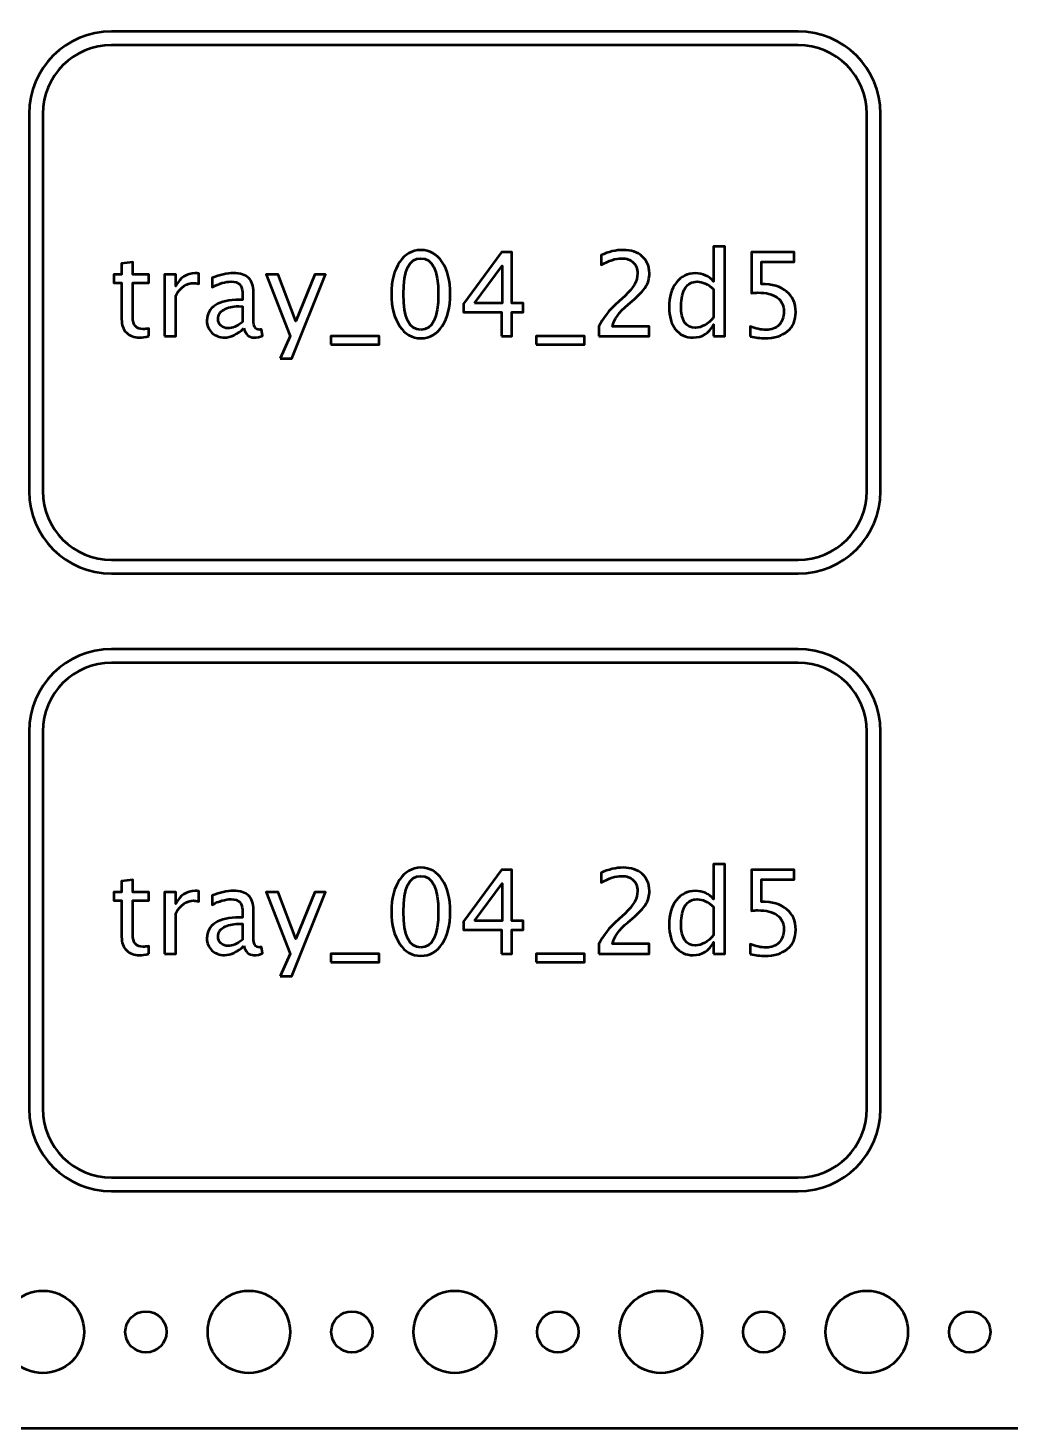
# Model space of a CAD drawing. Header units: centimetres. Extents: x -10.4 to 10.4, y -14.9 to 14.9.
# Drawn here: x -6.86 to 0.3, y -14.95 to -4.75 of the extents above; entities that cross this region are included whole.
import ezdxf

# ---------------------------------------------------------------- set-up
doc = ezdxf.new("R2010")
doc.units = ezdxf.units.CM
doc.header["$MEASUREMENT"] = 0
doc.layers.add('Layer 1', color=7, linetype='Continuous')

msp = doc.modelspace()

# ---------------------------------------------------------------- linework, layer by layer
at = {"layer": 'Layer 1', "lineweight": 53}
for centre, major_axis in [((-6.75, -14.25), (0, 0.3)), ((-5.25, -14.25), (0, 0.3)), ((-3.75, -14.25), (0, 0.3)), ((-2.25, -14.25), (0, 0.3)), ((-0.75, -14.25), (0, 0.3)), ((-6, -14.25), (0, 0.15)), ((-4.5, -14.25), (0, 0.15)), ((-3, -14.25), (0, 0.15)), ((-1.5, -14.25), (0, 0.15)), ((0, -14.25), (0, 0.15))]:
    msp.add_ellipse(centre, major_axis=major_axis, ratio=1, dxfattribs=at)
for points in [[(-10.45, -14.45), (-10.45, -14.45), (-10.45, 14.45), (-10.45, 14.45), (-10.45, 14.45), (-10.45, 14.72614), (-10.22614, 14.95), (-9.95, 14.95), (-9.95, 14.95), (-9.95, 14.95), (9.95, 14.95), (9.95, 14.95), (9.95, 14.95), (10.22614, 14.95), (10.45, 14.72614), (10.45, 14.45), (10.45, 14.45), (10.45, 14.45), (10.45, -14.45), (10.45, -14.45), (10.45, -14.45), (10.45, -14.72614), (10.22614, -14.95), (9.95, -14.95), (9.95, -14.95), (9.95, -14.95), (-9.95, -14.95), (-9.95, -14.95), (-9.95, -14.95), (-10.22614, -14.95), (-10.45, -14.72614), (-10.45, -14.45)], [(-6.85, -8.125), (-6.85, -8.125), (-6.85, -5.375), (-6.85, -5.375), (-6.85, -5.375), (-6.85, -5.04363), (-6.58137, -4.775), (-6.25, -4.775), (-6.25, -4.775), (-6.25, -4.775), (-1.25, -4.775), (-1.25, -4.775), (-1.25, -4.775), (-0.91863, -4.775), (-0.65, -5.04363), (-0.65, -5.375), (-0.65, -5.375), (-0.65, -5.375), (-0.65, -8.125), (-0.65, -8.125), (-0.65, -8.125), (-0.65, -8.45637), (-0.91863, -8.725), (-1.25, -8.725), (-1.25, -8.725), (-1.25, -8.725), (-6.25, -8.725), (-6.25, -8.725), (-6.25, -8.725), (-6.58137, -8.725), (-6.85, -8.45637), (-6.85, -8.125)], [(-6.85, -12.625), (-6.85, -12.625), (-6.85, -9.875), (-6.85, -9.875), (-6.85, -9.875), (-6.85, -9.54363), (-6.58137, -9.275), (-6.25, -9.275), (-6.25, -9.275), (-6.25, -9.275), (-1.25, -9.275), (-1.25, -9.275), (-1.25, -9.275), (-0.91863, -9.275), (-0.65, -9.54363), (-0.65, -9.875), (-0.65, -9.875), (-0.65, -9.875), (-0.65, -12.625), (-0.65, -12.625), (-0.65, -12.625), (-0.65, -12.95637), (-0.91863, -13.225), (-1.25, -13.225), (-1.25, -13.225), (-1.25, -13.225), (-6.25, -13.225), (-6.25, -13.225), (-6.25, -13.225), (-6.58137, -13.225), (-6.85, -12.95637), (-6.85, -12.625)]]:
    msp.add_open_spline(points, degree=3, knots=[0, 0, 0, 0, 0.11111111, 0.11111111, 0.11111111, 0.11111111, 0.22222222, 0.22222222, 0.22222222, 0.22222222, 0.33333333, 0.33333333, 0.33333333, 0.33333333, 0.44444444, 0.44444444, 0.44444444, 0.44444444, 0.55555556, 0.55555556, 0.55555556, 0.55555556, 0.66666667, 0.66666667, 0.66666667, 0.66666667, 0.77777778, 0.77777778, 0.77777778, 0.77777778, 1, 1, 1, 1], dxfattribs=at)
at = {"layer": 'Layer 1', "color": 4, "lineweight": 53}
for points, knots in [([(-6.75, -8.125), (-6.75, -8.125), (-6.75, -5.375), (-6.75, -5.375), (-6.75, -5.375), (-6.75, -5.09886), (-6.52614, -4.875), (-6.25, -4.875), (-6.25, -4.875), (-6.25, -4.875), (-1.25, -4.875), (-1.25, -4.875), (-1.25, -4.875), (-0.97386, -4.875), (-0.75, -5.09886), (-0.75, -5.375), (-0.75, -5.375), (-0.75, -5.375), (-0.75, -8.125), (-0.75, -8.125), (-0.75, -8.125), (-0.75, -8.40114), (-0.97386, -8.625), (-1.25, -8.625), (-1.25, -8.625), (-1.25, -8.625), (-6.25, -8.625), (-6.25, -8.625), (-6.25, -8.625), (-6.52614, -8.625), (-6.75, -8.40114), (-6.75, -8.125)], [0, 0, 0, 0, 0.11111111, 0.11111111, 0.11111111, 0.11111111, 0.22222222, 0.22222222, 0.22222222, 0.22222222, 0.33333333, 0.33333333, 0.33333333, 0.33333333, 0.44444444, 0.44444444, 0.44444444, 0.44444444, 0.55555556, 0.55555556, 0.55555556, 0.55555556, 0.66666667, 0.66666667, 0.66666667, 0.66666667, 0.77777778, 0.77777778, 0.77777778, 0.77777778, 1, 1, 1, 1]), ([(-6.75, -8.125), (-6.75, -8.125), (-6.75, -5.375), (-6.75, -5.375), (-6.75, -5.375), (-6.75, -5.09886), (-6.52614, -4.875), (-6.25, -4.875), (-6.25, -4.875), (-6.25, -4.875), (-1.25, -4.875), (-1.25, -4.875), (-1.25, -4.875), (-0.97386, -4.875), (-0.75, -5.09886), (-0.75, -5.375), (-0.75, -5.375), (-0.75, -5.375), (-0.75, -8.125), (-0.75, -8.125), (-0.75, -8.125), (-0.75, -8.40114), (-0.97386, -8.625), (-1.25, -8.625), (-1.25, -8.625), (-1.25, -8.625), (-6.25, -8.625), (-6.25, -8.625), (-6.25, -8.625), (-6.52614, -8.625), (-6.75, -8.40114), (-6.75, -8.125)], [0, 0, 0, 0, 0.11111111, 0.11111111, 0.11111111, 0.11111111, 0.22222222, 0.22222222, 0.22222222, 0.22222222, 0.33333333, 0.33333333, 0.33333333, 0.33333333, 0.44444444, 0.44444444, 0.44444444, 0.44444444, 0.55555556, 0.55555556, 0.55555556, 0.55555556, 0.66666667, 0.66666667, 0.66666667, 0.66666667, 0.77777778, 0.77777778, 0.77777778, 0.77777778, 1, 1, 1, 1]), ([(-3.9973, -7.00993), (-4.06151, -7.00993), (-4.1133, -6.98044), (-4.15253, -6.92159), (-4.15253, -6.92159), (-4.1919, -6.86275), (-4.21151, -6.78514), (-4.21151, -6.68862), (-4.21151, -6.68862), (-4.21151, -6.5921), (-4.1919, -6.51449), (-4.15253, -6.45564), (-4.15253, -6.45564), (-4.1133, -6.3968), (-4.06151, -6.36731), (-3.9973, -6.36731), (-3.9973, -6.36731), (-3.93281, -6.36731), (-3.88103, -6.39666), (-3.8418, -6.45536), (-3.8418, -6.45536), (-3.80271, -6.51406), (-3.78309, -6.59182), (-3.78309, -6.68862), (-3.78309, -6.68862), (-3.78309, -6.78514), (-3.80271, -6.86275), (-3.8418, -6.92159), (-3.8418, -6.92159), (-3.88103, -6.98044), (-3.93281, -7.00993), (-3.9973, -7.00993)], [0, 0, 0, 0, 0.11111111, 0.11111111, 0.11111111, 0.11111111, 0.22222222, 0.22222222, 0.22222222, 0.22222222, 0.33333333, 0.33333333, 0.33333333, 0.33333333, 0.44444444, 0.44444444, 0.44444444, 0.44444444, 0.55555556, 0.55555556, 0.55555556, 0.55555556, 0.66666667, 0.66666667, 0.66666667, 0.66666667, 0.77777778, 0.77777778, 0.77777778, 0.77777778, 1, 1, 1, 1]), ([(-3.41028, -6.99469), (-3.41028, -6.99469), (-3.41028, -6.82112), (-3.41028, -6.82112), (-3.41028, -6.82112), (-3.41028, -6.82112), (-3.68629, -6.82112), (-3.68629, -6.82112), (-3.68629, -6.82112), (-3.68629, -6.82112), (-3.68629, -6.75932), (-3.68629, -6.75932), (-3.68629, -6.75932), (-3.68629, -6.75932), (-3.41028, -6.38255), (-3.41028, -6.38255), (-3.41028, -6.38255), (-3.41028, -6.38255), (-3.33408, -6.38255), (-3.33408, -6.38255), (-3.33408, -6.38255), (-3.33408, -6.38255), (-3.33408, -6.75424), (-3.33408, -6.75424), (-3.33408, -6.75424), (-3.33408, -6.75424), (-3.25195, -6.75424), (-3.25195, -6.75424), (-3.25195, -6.75424), (-3.25195, -6.75424), (-3.25195, -6.82112), (-3.25195, -6.82112), (-3.25195, -6.82112), (-3.25195, -6.82112), (-3.33408, -6.82112), (-3.33408, -6.82112), (-3.33408, -6.82112), (-3.33408, -6.82112), (-3.33408, -6.99469), (-3.33408, -6.99469), (-3.33408, -6.99469), (-3.33408, -6.99469), (-3.41028, -6.99469), (-3.41028, -6.99469)], [0, 0, 0, 0, 0.08333333, 0.08333333, 0.08333333, 0.08333333, 0.16666667, 0.16666667, 0.16666667, 0.16666667, 0.25, 0.25, 0.25, 0.25, 0.33333333, 0.33333333, 0.33333333, 0.33333333, 0.41666667, 0.41666667, 0.41666667, 0.41666667, 0.5, 0.5, 0.5, 0.5, 0.58333333, 0.58333333, 0.58333333, 0.58333333, 0.66666667, 0.66666667, 0.66666667, 0.66666667, 0.75, 0.75, 0.75, 0.75, 0.83333333, 0.83333333, 0.83333333, 0.83333333, 1, 1, 1, 1]), ([(-2.70048, -6.99469), (-2.70048, -6.99469), (-2.70048, -6.92357), (-2.70048, -6.92357), (-2.70048, -6.92357), (-2.67677, -6.86811), (-2.62893, -6.80758), (-2.55682, -6.74224), (-2.55682, -6.74224), (-2.55682, -6.74224), (-2.51026, -6.70047), (-2.51026, -6.70047), (-2.51026, -6.70047), (-2.45029, -6.646), (-2.42023, -6.5921), (-2.42023, -6.53848), (-2.42023, -6.53848), (-2.42023, -6.50419), (-2.43053, -6.47737), (-2.45099, -6.45776), (-2.45099, -6.45776), (-2.47145, -6.43815), (-2.49982, -6.42827), (-2.5358, -6.42827), (-2.5358, -6.42827), (-2.57785, -6.42827), (-2.62766, -6.44435), (-2.68524, -6.47653), (-2.68524, -6.47653), (-2.68524, -6.47653), (-2.68524, -6.40541), (-2.68524, -6.40541), (-2.68524, -6.40541), (-2.63091, -6.38001), (-2.57686, -6.36731), (-2.52296, -6.36731), (-2.52296, -6.36731), (-2.46567, -6.36731), (-2.41966, -6.38269), (-2.38495, -6.41359), (-2.38495, -6.41359), (-2.35038, -6.4445), (-2.33302, -6.48542), (-2.33302, -6.5365), (-2.33302, -6.5365), (-2.33302, -6.57319), (-2.34177, -6.60579), (-2.35927, -6.63415), (-2.35927, -6.63415), (-2.37691, -6.66265), (-2.4095, -6.69709), (-2.45734, -6.73773), (-2.45734, -6.73773), (-2.45734, -6.73773), (-2.48881, -6.76454), (-2.48881, -6.76454), (-2.48881, -6.76454), (-2.55428, -6.81999), (-2.5921, -6.87305), (-2.60226, -6.92357), (-2.60226, -6.92357), (-2.60226, -6.92357), (-2.33556, -6.92357), (-2.33556, -6.92357), (-2.33556, -6.92357), (-2.33556, -6.92357), (-2.33556, -6.99469), (-2.33556, -6.99469), (-2.33556, -6.99469), (-2.33556, -6.99469), (-2.70048, -6.99469), (-2.70048, -6.99469)], [0, 0, 0, 0, 0.05263158, 0.05263158, 0.05263158, 0.05263158, 0.10526316, 0.10526316, 0.10526316, 0.10526316, 0.15789474, 0.15789474, 0.15789474, 0.15789474, 0.21052632, 0.21052632, 0.21052632, 0.21052632, 0.26315789, 0.26315789, 0.26315789, 0.26315789, 0.31578947, 0.31578947, 0.31578947, 0.31578947, 0.36842105, 0.36842105, 0.36842105, 0.36842105, 0.42105263, 0.42105263, 0.42105263, 0.42105263, 0.47368421, 0.47368421, 0.47368421, 0.47368421, 0.52631579, 0.52631579, 0.52631579, 0.52631579, 0.57894737, 0.57894737, 0.57894737, 0.57894737, 0.63157895, 0.63157895, 0.63157895, 0.63157895, 0.68421053, 0.68421053, 0.68421053, 0.68421053, 0.73684211, 0.73684211, 0.73684211, 0.73684211, 0.78947368, 0.78947368, 0.78947368, 0.78947368, 0.84210526, 0.84210526, 0.84210526, 0.84210526, 0.89473684, 0.89473684, 0.89473684, 0.89473684, 1, 1, 1, 1]), ([(-1.86538, -6.99469), (-1.86538, -6.99469), (-1.86538, -6.91045), (-1.86538, -6.91045), (-1.86538, -6.91045), (-1.89854, -6.97338), (-1.94849, -7.00485), (-2.01524, -7.00485), (-2.01524, -7.00485), (-2.06942, -7.00485), (-2.11204, -6.98524), (-2.14308, -6.94587), (-2.14308, -6.94587), (-2.17413, -6.9065), (-2.18965, -6.85273), (-2.18965, -6.78457), (-2.18965, -6.78457), (-2.18965, -6.71007), (-2.17201, -6.6501), (-2.13687, -6.60466), (-2.13687, -6.60466), (-2.1016, -6.55936), (-2.05531, -6.53664), (-1.99788, -6.53664), (-1.99788, -6.53664), (-1.94468, -6.53664), (-1.90037, -6.55696), (-1.86538, -6.59774), (-1.86538, -6.59774), (-1.86538, -6.59774), (-1.86538, -6.34191), (-1.86538, -6.34191), (-1.86538, -6.34191), (-1.86538, -6.34191), (-1.78409, -6.34191), (-1.78409, -6.34191), (-1.78409, -6.34191), (-1.78409, -6.34191), (-1.78409, -6.99469), (-1.78409, -6.99469), (-1.78409, -6.99469), (-1.78409, -6.99469), (-1.86538, -6.99469), (-1.86538, -6.99469)], [0, 0, 0, 0, 0.08333333, 0.08333333, 0.08333333, 0.08333333, 0.16666667, 0.16666667, 0.16666667, 0.16666667, 0.25, 0.25, 0.25, 0.25, 0.33333333, 0.33333333, 0.33333333, 0.33333333, 0.41666667, 0.41666667, 0.41666667, 0.41666667, 0.5, 0.5, 0.5, 0.5, 0.58333333, 0.58333333, 0.58333333, 0.58333333, 0.66666667, 0.66666667, 0.66666667, 0.66666667, 0.75, 0.75, 0.75, 0.75, 0.83333333, 0.83333333, 0.83333333, 0.83333333, 1, 1, 1, 1]), ([(-1.59924, -6.99723), (-1.59924, -6.99723), (-1.59924, -6.92442), (-1.59924, -6.92442), (-1.59924, -6.92442), (-1.55874, -6.94079), (-1.52035, -6.94897), (-1.48367, -6.94897), (-1.48367, -6.94897), (-1.44359, -6.94897), (-1.41198, -6.93712), (-1.38898, -6.91341), (-1.38898, -6.91341), (-1.36598, -6.8897), (-1.35455, -6.85711), (-1.35455, -6.81562), (-1.35455, -6.81562), (-1.35455, -6.77103), (-1.37078, -6.73688), (-1.40323, -6.71331), (-1.40323, -6.71331), (-1.43569, -6.68975), (-1.48268, -6.67804), (-1.54406, -6.67804), (-1.54406, -6.67804), (-1.55831, -6.67804), (-1.57341, -6.67902), (-1.58908, -6.681), (-1.58908, -6.681), (-1.58908, -6.681), (-1.58908, -6.38255), (-1.58908, -6.38255), (-1.58908, -6.38255), (-1.58908, -6.38255), (-1.27919, -6.38255), (-1.27919, -6.38255), (-1.27919, -6.38255), (-1.27919, -6.38255), (-1.27919, -6.45367), (-1.27919, -6.45367), (-1.27919, -6.45367), (-1.27919, -6.45367), (-1.51796, -6.45367), (-1.51796, -6.45367), (-1.51796, -6.45367), (-1.51796, -6.45367), (-1.51796, -6.61538), (-1.51796, -6.61538), (-1.51796, -6.61538), (-1.43922, -6.61538), (-1.37783, -6.63344), (-1.33366, -6.66957), (-1.33366, -6.66957), (-1.2895, -6.70555), (-1.26734, -6.75551), (-1.26734, -6.81943), (-1.26734, -6.81943), (-1.26734, -6.87898), (-1.28738, -6.92555), (-1.32746, -6.95927), (-1.32746, -6.95927), (-1.36753, -6.993), (-1.42285, -7.00993), (-1.4934, -7.00993), (-1.4934, -7.00993), (-1.52487, -7.00993), (-1.56015, -7.0057), (-1.59924, -6.99723)], [0, 0, 0, 0, 0.05555556, 0.05555556, 0.05555556, 0.05555556, 0.11111111, 0.11111111, 0.11111111, 0.11111111, 0.16666667, 0.16666667, 0.16666667, 0.16666667, 0.22222222, 0.22222222, 0.22222222, 0.22222222, 0.27777778, 0.27777778, 0.27777778, 0.27777778, 0.33333333, 0.33333333, 0.33333333, 0.33333333, 0.38888889, 0.38888889, 0.38888889, 0.38888889, 0.44444444, 0.44444444, 0.44444444, 0.44444444, 0.5, 0.5, 0.5, 0.5, 0.55555556, 0.55555556, 0.55555556, 0.55555556, 0.61111111, 0.61111111, 0.61111111, 0.61111111, 0.66666667, 0.66666667, 0.66666667, 0.66666667, 0.72222222, 0.72222222, 0.72222222, 0.72222222, 0.77777778, 0.77777778, 0.77777778, 0.77777778, 0.83333333, 0.83333333, 0.83333333, 0.83333333, 0.88888889, 0.88888889, 0.88888889, 0.88888889, 1, 1, 1, 1]), ([(-5.97922, -6.99455), (-6.00434, -7.00146), (-6.02621, -7.00485), (-6.04469, -7.00485), (-6.04469, -7.00485), (-6.08618, -7.00485), (-6.1185, -6.993), (-6.14164, -6.96929), (-6.14164, -6.96929), (-6.16492, -6.94558), (-6.17649, -6.9127), (-6.17649, -6.87051), (-6.17649, -6.87051), (-6.17649, -6.87051), (-6.17649, -6.60692), (-6.17649, -6.60692), (-6.17649, -6.60692), (-6.17649, -6.60692), (-6.23266, -6.60692), (-6.23266, -6.60692), (-6.23266, -6.60692), (-6.23266, -6.60692), (-6.23266, -6.54595), (-6.23266, -6.54595), (-6.23266, -6.54595), (-6.23266, -6.54595), (-6.17649, -6.54595), (-6.17649, -6.54595), (-6.17649, -6.54595), (-6.17649, -6.54595), (-6.17649, -6.46482), (-6.17649, -6.46482), (-6.17649, -6.46482), (-6.17649, -6.46482), (-6.09521, -6.45705), (-6.09521, -6.45705), (-6.09521, -6.45705), (-6.09521, -6.45705), (-6.09521, -6.54595), (-6.09521, -6.54595), (-6.09521, -6.54595), (-6.09521, -6.54595), (-5.97753, -6.54595), (-5.97753, -6.54595), (-5.97753, -6.54595), (-5.97753, -6.54595), (-5.97753, -6.60692), (-5.97753, -6.60692), (-5.97753, -6.60692), (-5.97753, -6.60692), (-6.09521, -6.60692), (-6.09521, -6.60692), (-6.09521, -6.60692), (-6.09521, -6.60692), (-6.09521, -6.85584), (-6.09521, -6.85584), (-6.09521, -6.85584), (-6.09521, -6.91454), (-6.06967, -6.94389), (-6.01873, -6.94389), (-6.01873, -6.94389), (-6.00786, -6.94389), (-5.99474, -6.94206), (-5.97922, -6.93853), (-5.97922, -6.93853), (-5.97922, -6.93853), (-5.97922, -6.99455), (-5.97922, -6.99455)], [0, 0, 0, 0, 0.05555556, 0.05555556, 0.05555556, 0.05555556, 0.11111111, 0.11111111, 0.11111111, 0.11111111, 0.16666667, 0.16666667, 0.16666667, 0.16666667, 0.22222222, 0.22222222, 0.22222222, 0.22222222, 0.27777778, 0.27777778, 0.27777778, 0.27777778, 0.33333333, 0.33333333, 0.33333333, 0.33333333, 0.38888889, 0.38888889, 0.38888889, 0.38888889, 0.44444444, 0.44444444, 0.44444444, 0.44444444, 0.5, 0.5, 0.5, 0.5, 0.55555556, 0.55555556, 0.55555556, 0.55555556, 0.61111111, 0.61111111, 0.61111111, 0.61111111, 0.66666667, 0.66666667, 0.66666667, 0.66666667, 0.72222222, 0.72222222, 0.72222222, 0.72222222, 0.77777778, 0.77777778, 0.77777778, 0.77777778, 0.83333333, 0.83333333, 0.83333333, 0.83333333, 0.88888889, 0.88888889, 0.88888889, 0.88888889, 1, 1, 1, 1]), ([(-3.99744, -6.94897), (-3.91264, -6.94897), (-3.8703, -6.86219), (-3.8703, -6.68862), (-3.8703, -6.68862), (-3.8703, -6.51505), (-3.91264, -6.42827), (-3.99744, -6.42827), (-3.99744, -6.42827), (-4.08197, -6.42827), (-4.1243, -6.51505), (-4.1243, -6.68862), (-4.1243, -6.68862), (-4.1243, -6.86219), (-4.08197, -6.94897), (-3.99744, -6.94897)], [0, 0, 0, 0, 0.2, 0.2, 0.2, 0.2, 0.4, 0.4, 0.4, 0.4, 0.6, 0.6, 0.6, 0.6, 1, 1, 1, 1]), ([(-3.606, -6.75424), (-3.606, -6.75424), (-3.4052, -6.75424), (-3.4052, -6.75424), (-3.4052, -6.75424), (-3.4052, -6.75424), (-3.4052, -6.48302), (-3.4052, -6.48302), (-3.4052, -6.48302), (-3.4052, -6.48302), (-3.606, -6.75424), (-3.606, -6.75424)], [0, 0, 0, 0, 0.25, 0.25, 0.25, 0.25, 0.5, 0.5, 0.5, 0.5, 1, 1, 1, 1]), ([(-5.86323, -6.99469), (-5.86323, -6.99469), (-5.86323, -6.54595), (-5.86323, -6.54595), (-5.86323, -6.54595), (-5.86323, -6.54595), (-5.78195, -6.54595), (-5.78195, -6.54595), (-5.78195, -6.54595), (-5.78195, -6.54595), (-5.78195, -6.63076), (-5.78195, -6.63076), (-5.78195, -6.63076), (-5.74963, -6.56797), (-5.70279, -6.53664), (-5.64126, -6.53664), (-5.64126, -6.53664), (-5.63294, -6.53664), (-5.62419, -6.53735), (-5.61516, -6.53876), (-5.61516, -6.53876), (-5.61516, -6.53876), (-5.61516, -6.61482), (-5.61516, -6.61482), (-5.61516, -6.61482), (-5.62927, -6.61016), (-5.64168, -6.60776), (-5.65241, -6.60776), (-5.65241, -6.60776), (-5.70406, -6.60776), (-5.74724, -6.63824), (-5.78195, -6.69934), (-5.78195, -6.69934), (-5.78195, -6.69934), (-5.78195, -6.99469), (-5.78195, -6.99469), (-5.78195, -6.99469), (-5.78195, -6.99469), (-5.86323, -6.99469), (-5.86323, -6.99469)], [0, 0, 0, 0, 0.09090909, 0.09090909, 0.09090909, 0.09090909, 0.18181818, 0.18181818, 0.18181818, 0.18181818, 0.27272727, 0.27272727, 0.27272727, 0.27272727, 0.36363636, 0.36363636, 0.36363636, 0.36363636, 0.45454545, 0.45454545, 0.45454545, 0.45454545, 0.54545455, 0.54545455, 0.54545455, 0.54545455, 0.63636364, 0.63636364, 0.63636364, 0.63636364, 0.72727273, 0.72727273, 0.72727273, 0.72727273, 0.81818182, 0.81818182, 0.81818182, 0.81818182, 1, 1, 1, 1]), ([(-5.28552, -6.93754), (-5.33434, -6.98241), (-5.38133, -7.00485), (-5.42649, -7.00485), (-5.42649, -7.00485), (-5.4636, -7.00485), (-5.4945, -6.99328), (-5.51892, -6.97), (-5.51892, -6.97), (-5.54347, -6.94671), (-5.55575, -6.91736), (-5.55575, -6.88194), (-5.55575, -6.88194), (-5.55575, -6.83298), (-5.53514, -6.7953), (-5.49394, -6.76905), (-5.49394, -6.76905), (-5.45273, -6.74281), (-5.39361, -6.72968), (-5.31656, -6.72968), (-5.31656, -6.72968), (-5.31656, -6.72968), (-5.29751, -6.72968), (-5.29751, -6.72968), (-5.29751, -6.72968), (-5.29751, -6.72968), (-5.29751, -6.67564), (-5.29751, -6.67564), (-5.29751, -6.67564), (-5.29751, -6.62357), (-5.32461, -6.5976), (-5.37893, -6.5976), (-5.37893, -6.5976), (-5.42098, -6.5976), (-5.46699, -6.61087), (-5.5168, -6.6374), (-5.5168, -6.6374), (-5.5168, -6.6374), (-5.5168, -6.57051), (-5.5168, -6.57051), (-5.5168, -6.57051), (-5.46205, -6.54793), (-5.4104, -6.53664), (-5.362, -6.53664), (-5.362, -6.53664), (-5.31219, -6.53664), (-5.27536, -6.54793), (-5.25179, -6.57065), (-5.25179, -6.57065), (-5.22809, -6.59337), (-5.21623, -6.62836), (-5.21623, -6.67564), (-5.21623, -6.67564), (-5.21623, -6.67564), (-5.21623, -6.87841), (-5.21623, -6.87841), (-5.21623, -6.87841), (-5.21623, -6.92484), (-5.20198, -6.94812), (-5.17333, -6.94812), (-5.17333, -6.94812), (-5.16981, -6.94812), (-5.16458, -6.94756), (-5.15767, -6.94643), (-5.15767, -6.94643), (-5.15767, -6.94643), (-5.15188, -6.99159), (-5.15188, -6.99159), (-5.15188, -6.99159), (-5.17037, -7.00048), (-5.19069, -7.00485), (-5.21299, -7.00485), (-5.21299, -7.00485), (-5.25095, -7.00485), (-5.27508, -6.98241), (-5.28552, -6.93754)], [0, 0, 0, 0, 0.05, 0.05, 0.05, 0.05, 0.1, 0.1, 0.1, 0.1, 0.15, 0.15, 0.15, 0.15, 0.2, 0.2, 0.2, 0.2, 0.25, 0.25, 0.25, 0.25, 0.3, 0.3, 0.3, 0.3, 0.35, 0.35, 0.35, 0.35, 0.4, 0.4, 0.4, 0.4, 0.45, 0.45, 0.45, 0.45, 0.5, 0.5, 0.5, 0.5, 0.55, 0.55, 0.55, 0.55, 0.6, 0.6, 0.6, 0.6, 0.65, 0.65, 0.65, 0.65, 0.7, 0.7, 0.7, 0.7, 0.75, 0.75, 0.75, 0.75, 0.8, 0.8, 0.8, 0.8, 0.85, 0.85, 0.85, 0.85, 0.9, 0.9, 0.9, 0.9, 1, 1, 1, 1]), ([(-5.02277, -7.1581), (-5.02277, -7.1581), (-4.94996, -6.99525), (-4.94996, -6.99525), (-4.94996, -6.99525), (-4.94996, -6.99525), (-5.12381, -6.54595), (-5.12381, -6.54595), (-5.12381, -6.54595), (-5.12381, -6.54595), (-5.0366, -6.54595), (-5.0366, -6.54595), (-5.0366, -6.54595), (-5.0366, -6.54595), (-4.90734, -6.88575), (-4.90734, -6.88575), (-4.90734, -6.88575), (-4.90734, -6.88575), (-4.76948, -6.54595), (-4.76948, -6.54595), (-4.76948, -6.54595), (-4.76948, -6.54595), (-4.69285, -6.54595), (-4.69285, -6.54595), (-4.69285, -6.54595), (-4.69285, -6.54595), (-4.9381, -7.1581), (-4.9381, -7.1581), (-4.9381, -7.1581), (-4.9381, -7.1581), (-5.02277, -7.1581), (-5.02277, -7.1581)], [0, 0, 0, 0, 0.11111111, 0.11111111, 0.11111111, 0.11111111, 0.22222222, 0.22222222, 0.22222222, 0.22222222, 0.33333333, 0.33333333, 0.33333333, 0.33333333, 0.44444444, 0.44444444, 0.44444444, 0.44444444, 0.55555556, 0.55555556, 0.55555556, 0.55555556, 0.66666667, 0.66666667, 0.66666667, 0.66666667, 0.77777778, 0.77777778, 0.77777778, 0.77777778, 1, 1, 1, 1]), ([(-1.86538, -6.65334), (-1.90757, -6.61623), (-1.9475, -6.5976), (-1.98532, -6.5976), (-1.98532, -6.5976), (-2.02257, -6.5976), (-2.05136, -6.61312), (-2.07182, -6.64431), (-2.07182, -6.64431), (-2.09228, -6.67535), (-2.10244, -6.71938), (-2.10244, -6.77639), (-2.10244, -6.77639), (-2.10244, -6.88124), (-2.06773, -6.93373), (-1.99816, -6.93373), (-1.99816, -6.93373), (-1.95301, -6.93373), (-1.9087, -6.90904), (-1.86538, -6.85979), (-1.86538, -6.85979), (-1.86538, -6.85979), (-1.86538, -6.65334), (-1.86538, -6.65334)], [0, 0, 0, 0, 0.14285714, 0.14285714, 0.14285714, 0.14285714, 0.28571429, 0.28571429, 0.28571429, 0.28571429, 0.42857143, 0.42857143, 0.42857143, 0.42857143, 0.57142857, 0.57142857, 0.57142857, 0.57142857, 0.71428571, 0.71428571, 0.71428571, 0.71428571, 1, 1, 1, 1]), ([(-5.29751, -6.89323), (-5.29751, -6.89323), (-5.29751, -6.77794), (-5.29751, -6.77794), (-5.29751, -6.77794), (-5.29751, -6.77794), (-5.32362, -6.7771), (-5.32362, -6.7771), (-5.32362, -6.7771), (-5.36877, -6.7771), (-5.40518, -6.78542), (-5.43298, -6.80207), (-5.43298, -6.80207), (-5.46064, -6.81886), (-5.47447, -6.84102), (-5.47447, -6.86868), (-5.47447, -6.86868), (-5.47447, -6.88801), (-5.46755, -6.90438), (-5.45386, -6.91778), (-5.45386, -6.91778), (-5.44003, -6.93119), (-5.42324, -6.93796), (-5.40335, -6.93796), (-5.40335, -6.93796), (-5.36948, -6.93796), (-5.3342, -6.92301), (-5.29751, -6.89323)], [0, 0, 0, 0, 0.125, 0.125, 0.125, 0.125, 0.25, 0.25, 0.25, 0.25, 0.375, 0.375, 0.375, 0.375, 0.5, 0.5, 0.5, 0.5, 0.625, 0.625, 0.625, 0.625, 0.75, 0.75, 0.75, 0.75, 1, 1, 1, 1]), ([(-4.65263, -7.05565), (-4.65263, -7.05565), (-4.65263, -6.99469), (-4.65263, -6.99469), (-4.65263, -6.99469), (-4.65263, -6.99469), (-4.30042, -6.99469), (-4.30042, -6.99469), (-4.30042, -6.99469), (-4.30042, -6.99469), (-4.30042, -7.05565), (-4.30042, -7.05565), (-4.30042, -7.05565), (-4.30042, -7.05565), (-4.65263, -7.05565), (-4.65263, -7.05565)], [0, 0, 0, 0, 0.2, 0.2, 0.2, 0.2, 0.4, 0.4, 0.4, 0.4, 0.6, 0.6, 0.6, 0.6, 1, 1, 1, 1]), ([(-3.15853, -7.05565), (-3.15853, -7.05565), (-3.15853, -6.99469), (-3.15853, -6.99469), (-3.15853, -6.99469), (-3.15853, -6.99469), (-2.80632, -6.99469), (-2.80632, -6.99469), (-2.80632, -6.99469), (-2.80632, -6.99469), (-2.80632, -7.05565), (-2.80632, -7.05565), (-2.80632, -7.05565), (-2.80632, -7.05565), (-3.15853, -7.05565), (-3.15853, -7.05565)], [0, 0, 0, 0, 0.2, 0.2, 0.2, 0.2, 0.4, 0.4, 0.4, 0.4, 0.6, 0.6, 0.6, 0.6, 1, 1, 1, 1]), ([(-6.75, -12.625), (-6.75, -12.625), (-6.75, -9.875), (-6.75, -9.875), (-6.75, -9.875), (-6.75, -9.59886), (-6.52614, -9.375), (-6.25, -9.375), (-6.25, -9.375), (-6.25, -9.375), (-1.25, -9.375), (-1.25, -9.375), (-1.25, -9.375), (-0.97386, -9.375), (-0.75, -9.59886), (-0.75, -9.875), (-0.75, -9.875), (-0.75, -9.875), (-0.75, -12.625), (-0.75, -12.625), (-0.75, -12.625), (-0.75, -12.90114), (-0.97386, -13.125), (-1.25, -13.125), (-1.25, -13.125), (-1.25, -13.125), (-6.25, -13.125), (-6.25, -13.125), (-6.25, -13.125), (-6.52614, -13.125), (-6.75, -12.90114), (-6.75, -12.625)], [0, 0, 0, 0, 0.11111111, 0.11111111, 0.11111111, 0.11111111, 0.22222222, 0.22222222, 0.22222222, 0.22222222, 0.33333333, 0.33333333, 0.33333333, 0.33333333, 0.44444444, 0.44444444, 0.44444444, 0.44444444, 0.55555556, 0.55555556, 0.55555556, 0.55555556, 0.66666667, 0.66666667, 0.66666667, 0.66666667, 0.77777778, 0.77777778, 0.77777778, 0.77777778, 1, 1, 1, 1]), ([(-6.75, -12.625), (-6.75, -12.625), (-6.75, -9.875), (-6.75, -9.875), (-6.75, -9.875), (-6.75, -9.59886), (-6.52614, -9.375), (-6.25, -9.375), (-6.25, -9.375), (-6.25, -9.375), (-1.25, -9.375), (-1.25, -9.375), (-1.25, -9.375), (-0.97386, -9.375), (-0.75, -9.59886), (-0.75, -9.875), (-0.75, -9.875), (-0.75, -9.875), (-0.75, -12.625), (-0.75, -12.625), (-0.75, -12.625), (-0.75, -12.90114), (-0.97386, -13.125), (-1.25, -13.125), (-1.25, -13.125), (-1.25, -13.125), (-6.25, -13.125), (-6.25, -13.125), (-6.25, -13.125), (-6.52614, -13.125), (-6.75, -12.90114), (-6.75, -12.625)], [0, 0, 0, 0, 0.11111111, 0.11111111, 0.11111111, 0.11111111, 0.22222222, 0.22222222, 0.22222222, 0.22222222, 0.33333333, 0.33333333, 0.33333333, 0.33333333, 0.44444444, 0.44444444, 0.44444444, 0.44444444, 0.55555556, 0.55555556, 0.55555556, 0.55555556, 0.66666667, 0.66666667, 0.66666667, 0.66666667, 0.77777778, 0.77777778, 0.77777778, 0.77777778, 1, 1, 1, 1]), ([(-3.9973, -11.50993), (-4.06151, -11.50993), (-4.1133, -11.48044), (-4.15253, -11.42159), (-4.15253, -11.42159), (-4.1919, -11.36275), (-4.21151, -11.28514), (-4.21151, -11.18862), (-4.21151, -11.18862), (-4.21151, -11.0921), (-4.1919, -11.01449), (-4.15253, -10.95564), (-4.15253, -10.95564), (-4.1133, -10.8968), (-4.06151, -10.86731), (-3.9973, -10.86731), (-3.9973, -10.86731), (-3.93281, -10.86731), (-3.88103, -10.89666), (-3.8418, -10.95536), (-3.8418, -10.95536), (-3.80271, -11.01406), (-3.78309, -11.09182), (-3.78309, -11.18862), (-3.78309, -11.18862), (-3.78309, -11.28514), (-3.80271, -11.36275), (-3.8418, -11.42159), (-3.8418, -11.42159), (-3.88103, -11.48044), (-3.93281, -11.50993), (-3.9973, -11.50993)], [0, 0, 0, 0, 0.11111111, 0.11111111, 0.11111111, 0.11111111, 0.22222222, 0.22222222, 0.22222222, 0.22222222, 0.33333333, 0.33333333, 0.33333333, 0.33333333, 0.44444444, 0.44444444, 0.44444444, 0.44444444, 0.55555556, 0.55555556, 0.55555556, 0.55555556, 0.66666667, 0.66666667, 0.66666667, 0.66666667, 0.77777778, 0.77777778, 0.77777778, 0.77777778, 1, 1, 1, 1]), ([(-3.41028, -11.49469), (-3.41028, -11.49469), (-3.41028, -11.32112), (-3.41028, -11.32112), (-3.41028, -11.32112), (-3.41028, -11.32112), (-3.68629, -11.32112), (-3.68629, -11.32112), (-3.68629, -11.32112), (-3.68629, -11.32112), (-3.68629, -11.25932), (-3.68629, -11.25932), (-3.68629, -11.25932), (-3.68629, -11.25932), (-3.41028, -10.88255), (-3.41028, -10.88255), (-3.41028, -10.88255), (-3.41028, -10.88255), (-3.33408, -10.88255), (-3.33408, -10.88255), (-3.33408, -10.88255), (-3.33408, -10.88255), (-3.33408, -11.25424), (-3.33408, -11.25424), (-3.33408, -11.25424), (-3.33408, -11.25424), (-3.25195, -11.25424), (-3.25195, -11.25424), (-3.25195, -11.25424), (-3.25195, -11.25424), (-3.25195, -11.32112), (-3.25195, -11.32112), (-3.25195, -11.32112), (-3.25195, -11.32112), (-3.33408, -11.32112), (-3.33408, -11.32112), (-3.33408, -11.32112), (-3.33408, -11.32112), (-3.33408, -11.49469), (-3.33408, -11.49469), (-3.33408, -11.49469), (-3.33408, -11.49469), (-3.41028, -11.49469), (-3.41028, -11.49469)], [0, 0, 0, 0, 0.08333333, 0.08333333, 0.08333333, 0.08333333, 0.16666667, 0.16666667, 0.16666667, 0.16666667, 0.25, 0.25, 0.25, 0.25, 0.33333333, 0.33333333, 0.33333333, 0.33333333, 0.41666667, 0.41666667, 0.41666667, 0.41666667, 0.5, 0.5, 0.5, 0.5, 0.58333333, 0.58333333, 0.58333333, 0.58333333, 0.66666667, 0.66666667, 0.66666667, 0.66666667, 0.75, 0.75, 0.75, 0.75, 0.83333333, 0.83333333, 0.83333333, 0.83333333, 1, 1, 1, 1]), ([(-2.70048, -11.49469), (-2.70048, -11.49469), (-2.70048, -11.42357), (-2.70048, -11.42357), (-2.70048, -11.42357), (-2.67677, -11.36811), (-2.62893, -11.30758), (-2.55682, -11.24224), (-2.55682, -11.24224), (-2.55682, -11.24224), (-2.51026, -11.20047), (-2.51026, -11.20047), (-2.51026, -11.20047), (-2.45029, -11.146), (-2.42023, -11.0921), (-2.42023, -11.03848), (-2.42023, -11.03848), (-2.42023, -11.00419), (-2.43053, -10.97737), (-2.45099, -10.95776), (-2.45099, -10.95776), (-2.47145, -10.93815), (-2.49982, -10.92827), (-2.5358, -10.92827), (-2.5358, -10.92827), (-2.57785, -10.92827), (-2.62766, -10.94435), (-2.68524, -10.97653), (-2.68524, -10.97653), (-2.68524, -10.97653), (-2.68524, -10.90541), (-2.68524, -10.90541), (-2.68524, -10.90541), (-2.63091, -10.88001), (-2.57686, -10.86731), (-2.52296, -10.86731), (-2.52296, -10.86731), (-2.46567, -10.86731), (-2.41966, -10.88269), (-2.38495, -10.91359), (-2.38495, -10.91359), (-2.35038, -10.9445), (-2.33302, -10.98542), (-2.33302, -11.0365), (-2.33302, -11.0365), (-2.33302, -11.07319), (-2.34177, -11.10579), (-2.35927, -11.13415), (-2.35927, -11.13415), (-2.37691, -11.16265), (-2.4095, -11.19709), (-2.45734, -11.23773), (-2.45734, -11.23773), (-2.45734, -11.23773), (-2.48881, -11.26454), (-2.48881, -11.26454), (-2.48881, -11.26454), (-2.55428, -11.31999), (-2.5921, -11.37305), (-2.60226, -11.42357), (-2.60226, -11.42357), (-2.60226, -11.42357), (-2.33556, -11.42357), (-2.33556, -11.42357), (-2.33556, -11.42357), (-2.33556, -11.42357), (-2.33556, -11.49469), (-2.33556, -11.49469), (-2.33556, -11.49469), (-2.33556, -11.49469), (-2.70048, -11.49469), (-2.70048, -11.49469)], [0, 0, 0, 0, 0.05263158, 0.05263158, 0.05263158, 0.05263158, 0.10526316, 0.10526316, 0.10526316, 0.10526316, 0.15789474, 0.15789474, 0.15789474, 0.15789474, 0.21052632, 0.21052632, 0.21052632, 0.21052632, 0.26315789, 0.26315789, 0.26315789, 0.26315789, 0.31578947, 0.31578947, 0.31578947, 0.31578947, 0.36842105, 0.36842105, 0.36842105, 0.36842105, 0.42105263, 0.42105263, 0.42105263, 0.42105263, 0.47368421, 0.47368421, 0.47368421, 0.47368421, 0.52631579, 0.52631579, 0.52631579, 0.52631579, 0.57894737, 0.57894737, 0.57894737, 0.57894737, 0.63157895, 0.63157895, 0.63157895, 0.63157895, 0.68421053, 0.68421053, 0.68421053, 0.68421053, 0.73684211, 0.73684211, 0.73684211, 0.73684211, 0.78947368, 0.78947368, 0.78947368, 0.78947368, 0.84210526, 0.84210526, 0.84210526, 0.84210526, 0.89473684, 0.89473684, 0.89473684, 0.89473684, 1, 1, 1, 1]), ([(-1.86538, -11.49469), (-1.86538, -11.49469), (-1.86538, -11.41045), (-1.86538, -11.41045), (-1.86538, -11.41045), (-1.89854, -11.47338), (-1.94849, -11.50485), (-2.01524, -11.50485), (-2.01524, -11.50485), (-2.06942, -11.50485), (-2.11204, -11.48524), (-2.14308, -11.44587), (-2.14308, -11.44587), (-2.17413, -11.4065), (-2.18965, -11.35273), (-2.18965, -11.28457), (-2.18965, -11.28457), (-2.18965, -11.21007), (-2.17201, -11.1501), (-2.13687, -11.10466), (-2.13687, -11.10466), (-2.1016, -11.05936), (-2.05531, -11.03664), (-1.99788, -11.03664), (-1.99788, -11.03664), (-1.94468, -11.03664), (-1.90037, -11.05696), (-1.86538, -11.09774), (-1.86538, -11.09774), (-1.86538, -11.09774), (-1.86538, -10.84191), (-1.86538, -10.84191), (-1.86538, -10.84191), (-1.86538, -10.84191), (-1.78409, -10.84191), (-1.78409, -10.84191), (-1.78409, -10.84191), (-1.78409, -10.84191), (-1.78409, -11.49469), (-1.78409, -11.49469), (-1.78409, -11.49469), (-1.78409, -11.49469), (-1.86538, -11.49469), (-1.86538, -11.49469)], [0, 0, 0, 0, 0.08333333, 0.08333333, 0.08333333, 0.08333333, 0.16666667, 0.16666667, 0.16666667, 0.16666667, 0.25, 0.25, 0.25, 0.25, 0.33333333, 0.33333333, 0.33333333, 0.33333333, 0.41666667, 0.41666667, 0.41666667, 0.41666667, 0.5, 0.5, 0.5, 0.5, 0.58333333, 0.58333333, 0.58333333, 0.58333333, 0.66666667, 0.66666667, 0.66666667, 0.66666667, 0.75, 0.75, 0.75, 0.75, 0.83333333, 0.83333333, 0.83333333, 0.83333333, 1, 1, 1, 1]), ([(-1.59924, -11.49723), (-1.59924, -11.49723), (-1.59924, -11.42442), (-1.59924, -11.42442), (-1.59924, -11.42442), (-1.55874, -11.44079), (-1.52035, -11.44897), (-1.48367, -11.44897), (-1.48367, -11.44897), (-1.44359, -11.44897), (-1.41198, -11.43712), (-1.38898, -11.41341), (-1.38898, -11.41341), (-1.36598, -11.3897), (-1.35455, -11.35711), (-1.35455, -11.31562), (-1.35455, -11.31562), (-1.35455, -11.27103), (-1.37078, -11.23688), (-1.40323, -11.21331), (-1.40323, -11.21331), (-1.43569, -11.18975), (-1.48268, -11.17804), (-1.54406, -11.17804), (-1.54406, -11.17804), (-1.55831, -11.17804), (-1.57341, -11.17902), (-1.58908, -11.181), (-1.58908, -11.181), (-1.58908, -11.181), (-1.58908, -10.88255), (-1.58908, -10.88255), (-1.58908, -10.88255), (-1.58908, -10.88255), (-1.27919, -10.88255), (-1.27919, -10.88255), (-1.27919, -10.88255), (-1.27919, -10.88255), (-1.27919, -10.95367), (-1.27919, -10.95367), (-1.27919, -10.95367), (-1.27919, -10.95367), (-1.51796, -10.95367), (-1.51796, -10.95367), (-1.51796, -10.95367), (-1.51796, -10.95367), (-1.51796, -11.11538), (-1.51796, -11.11538), (-1.51796, -11.11538), (-1.43922, -11.11538), (-1.37783, -11.13344), (-1.33366, -11.16957), (-1.33366, -11.16957), (-1.2895, -11.20555), (-1.26734, -11.25551), (-1.26734, -11.31943), (-1.26734, -11.31943), (-1.26734, -11.37898), (-1.28738, -11.42555), (-1.32746, -11.45927), (-1.32746, -11.45927), (-1.36753, -11.493), (-1.42285, -11.50993), (-1.4934, -11.50993), (-1.4934, -11.50993), (-1.52487, -11.50993), (-1.56015, -11.5057), (-1.59924, -11.49723)], [0, 0, 0, 0, 0.05555556, 0.05555556, 0.05555556, 0.05555556, 0.11111111, 0.11111111, 0.11111111, 0.11111111, 0.16666667, 0.16666667, 0.16666667, 0.16666667, 0.22222222, 0.22222222, 0.22222222, 0.22222222, 0.27777778, 0.27777778, 0.27777778, 0.27777778, 0.33333333, 0.33333333, 0.33333333, 0.33333333, 0.38888889, 0.38888889, 0.38888889, 0.38888889, 0.44444444, 0.44444444, 0.44444444, 0.44444444, 0.5, 0.5, 0.5, 0.5, 0.55555556, 0.55555556, 0.55555556, 0.55555556, 0.61111111, 0.61111111, 0.61111111, 0.61111111, 0.66666667, 0.66666667, 0.66666667, 0.66666667, 0.72222222, 0.72222222, 0.72222222, 0.72222222, 0.77777778, 0.77777778, 0.77777778, 0.77777778, 0.83333333, 0.83333333, 0.83333333, 0.83333333, 0.88888889, 0.88888889, 0.88888889, 0.88888889, 1, 1, 1, 1]), ([(-5.97922, -11.49455), (-6.00434, -11.50146), (-6.02621, -11.50485), (-6.04469, -11.50485), (-6.04469, -11.50485), (-6.08618, -11.50485), (-6.1185, -11.493), (-6.14164, -11.46929), (-6.14164, -11.46929), (-6.16492, -11.44558), (-6.17649, -11.4127), (-6.17649, -11.37051), (-6.17649, -11.37051), (-6.17649, -11.37051), (-6.17649, -11.10692), (-6.17649, -11.10692), (-6.17649, -11.10692), (-6.17649, -11.10692), (-6.23266, -11.10692), (-6.23266, -11.10692), (-6.23266, -11.10692), (-6.23266, -11.10692), (-6.23266, -11.04595), (-6.23266, -11.04595), (-6.23266, -11.04595), (-6.23266, -11.04595), (-6.17649, -11.04595), (-6.17649, -11.04595), (-6.17649, -11.04595), (-6.17649, -11.04595), (-6.17649, -10.96482), (-6.17649, -10.96482), (-6.17649, -10.96482), (-6.17649, -10.96482), (-6.09521, -10.95705), (-6.09521, -10.95705), (-6.09521, -10.95705), (-6.09521, -10.95705), (-6.09521, -11.04595), (-6.09521, -11.04595), (-6.09521, -11.04595), (-6.09521, -11.04595), (-5.97753, -11.04595), (-5.97753, -11.04595), (-5.97753, -11.04595), (-5.97753, -11.04595), (-5.97753, -11.10692), (-5.97753, -11.10692), (-5.97753, -11.10692), (-5.97753, -11.10692), (-6.09521, -11.10692), (-6.09521, -11.10692), (-6.09521, -11.10692), (-6.09521, -11.10692), (-6.09521, -11.35584), (-6.09521, -11.35584), (-6.09521, -11.35584), (-6.09521, -11.41454), (-6.06967, -11.44389), (-6.01873, -11.44389), (-6.01873, -11.44389), (-6.00786, -11.44389), (-5.99474, -11.44206), (-5.97922, -11.43853), (-5.97922, -11.43853), (-5.97922, -11.43853), (-5.97922, -11.49455), (-5.97922, -11.49455)], [0, 0, 0, 0, 0.05555556, 0.05555556, 0.05555556, 0.05555556, 0.11111111, 0.11111111, 0.11111111, 0.11111111, 0.16666667, 0.16666667, 0.16666667, 0.16666667, 0.22222222, 0.22222222, 0.22222222, 0.22222222, 0.27777778, 0.27777778, 0.27777778, 0.27777778, 0.33333333, 0.33333333, 0.33333333, 0.33333333, 0.38888889, 0.38888889, 0.38888889, 0.38888889, 0.44444444, 0.44444444, 0.44444444, 0.44444444, 0.5, 0.5, 0.5, 0.5, 0.55555556, 0.55555556, 0.55555556, 0.55555556, 0.61111111, 0.61111111, 0.61111111, 0.61111111, 0.66666667, 0.66666667, 0.66666667, 0.66666667, 0.72222222, 0.72222222, 0.72222222, 0.72222222, 0.77777778, 0.77777778, 0.77777778, 0.77777778, 0.83333333, 0.83333333, 0.83333333, 0.83333333, 0.88888889, 0.88888889, 0.88888889, 0.88888889, 1, 1, 1, 1]), ([(-3.99744, -11.44897), (-3.91264, -11.44897), (-3.8703, -11.36219), (-3.8703, -11.18862), (-3.8703, -11.18862), (-3.8703, -11.01505), (-3.91264, -10.92827), (-3.99744, -10.92827), (-3.99744, -10.92827), (-4.08197, -10.92827), (-4.1243, -11.01505), (-4.1243, -11.18862), (-4.1243, -11.18862), (-4.1243, -11.36219), (-4.08197, -11.44897), (-3.99744, -11.44897)], [0, 0, 0, 0, 0.2, 0.2, 0.2, 0.2, 0.4, 0.4, 0.4, 0.4, 0.6, 0.6, 0.6, 0.6, 1, 1, 1, 1]), ([(-3.606, -11.25424), (-3.606, -11.25424), (-3.4052, -11.25424), (-3.4052, -11.25424), (-3.4052, -11.25424), (-3.4052, -11.25424), (-3.4052, -10.98302), (-3.4052, -10.98302), (-3.4052, -10.98302), (-3.4052, -10.98302), (-3.606, -11.25424), (-3.606, -11.25424)], [0, 0, 0, 0, 0.25, 0.25, 0.25, 0.25, 0.5, 0.5, 0.5, 0.5, 1, 1, 1, 1]), ([(-5.86323, -11.49469), (-5.86323, -11.49469), (-5.86323, -11.04595), (-5.86323, -11.04595), (-5.86323, -11.04595), (-5.86323, -11.04595), (-5.78195, -11.04595), (-5.78195, -11.04595), (-5.78195, -11.04595), (-5.78195, -11.04595), (-5.78195, -11.13076), (-5.78195, -11.13076), (-5.78195, -11.13076), (-5.74963, -11.06797), (-5.70279, -11.03664), (-5.64126, -11.03664), (-5.64126, -11.03664), (-5.63294, -11.03664), (-5.62419, -11.03735), (-5.61516, -11.03876), (-5.61516, -11.03876), (-5.61516, -11.03876), (-5.61516, -11.11482), (-5.61516, -11.11482), (-5.61516, -11.11482), (-5.62927, -11.11016), (-5.64168, -11.10776), (-5.65241, -11.10776), (-5.65241, -11.10776), (-5.70406, -11.10776), (-5.74724, -11.13824), (-5.78195, -11.19934), (-5.78195, -11.19934), (-5.78195, -11.19934), (-5.78195, -11.49469), (-5.78195, -11.49469), (-5.78195, -11.49469), (-5.78195, -11.49469), (-5.86323, -11.49469), (-5.86323, -11.49469)], [0, 0, 0, 0, 0.09090909, 0.09090909, 0.09090909, 0.09090909, 0.18181818, 0.18181818, 0.18181818, 0.18181818, 0.27272727, 0.27272727, 0.27272727, 0.27272727, 0.36363636, 0.36363636, 0.36363636, 0.36363636, 0.45454545, 0.45454545, 0.45454545, 0.45454545, 0.54545455, 0.54545455, 0.54545455, 0.54545455, 0.63636364, 0.63636364, 0.63636364, 0.63636364, 0.72727273, 0.72727273, 0.72727273, 0.72727273, 0.81818182, 0.81818182, 0.81818182, 0.81818182, 1, 1, 1, 1]), ([(-5.28552, -11.43754), (-5.33434, -11.48241), (-5.38133, -11.50485), (-5.42649, -11.50485), (-5.42649, -11.50485), (-5.4636, -11.50485), (-5.4945, -11.49328), (-5.51892, -11.47), (-5.51892, -11.47), (-5.54347, -11.44671), (-5.55575, -11.41736), (-5.55575, -11.38194), (-5.55575, -11.38194), (-5.55575, -11.33298), (-5.53514, -11.2953), (-5.49394, -11.26905), (-5.49394, -11.26905), (-5.45273, -11.24281), (-5.39361, -11.22968), (-5.31656, -11.22968), (-5.31656, -11.22968), (-5.31656, -11.22968), (-5.29751, -11.22968), (-5.29751, -11.22968), (-5.29751, -11.22968), (-5.29751, -11.22968), (-5.29751, -11.17564), (-5.29751, -11.17564), (-5.29751, -11.17564), (-5.29751, -11.12357), (-5.32461, -11.0976), (-5.37893, -11.0976), (-5.37893, -11.0976), (-5.42098, -11.0976), (-5.46699, -11.11087), (-5.5168, -11.1374), (-5.5168, -11.1374), (-5.5168, -11.1374), (-5.5168, -11.07051), (-5.5168, -11.07051), (-5.5168, -11.07051), (-5.46205, -11.04793), (-5.4104, -11.03664), (-5.362, -11.03664), (-5.362, -11.03664), (-5.31219, -11.03664), (-5.27536, -11.04793), (-5.25179, -11.07065), (-5.25179, -11.07065), (-5.22809, -11.09337), (-5.21623, -11.12836), (-5.21623, -11.17564), (-5.21623, -11.17564), (-5.21623, -11.17564), (-5.21623, -11.37841), (-5.21623, -11.37841), (-5.21623, -11.37841), (-5.21623, -11.42484), (-5.20198, -11.44812), (-5.17333, -11.44812), (-5.17333, -11.44812), (-5.16981, -11.44812), (-5.16458, -11.44756), (-5.15767, -11.44643), (-5.15767, -11.44643), (-5.15767, -11.44643), (-5.15188, -11.49159), (-5.15188, -11.49159), (-5.15188, -11.49159), (-5.17037, -11.50048), (-5.19069, -11.50485), (-5.21299, -11.50485), (-5.21299, -11.50485), (-5.25095, -11.50485), (-5.27508, -11.48241), (-5.28552, -11.43754)], [0, 0, 0, 0, 0.05, 0.05, 0.05, 0.05, 0.1, 0.1, 0.1, 0.1, 0.15, 0.15, 0.15, 0.15, 0.2, 0.2, 0.2, 0.2, 0.25, 0.25, 0.25, 0.25, 0.3, 0.3, 0.3, 0.3, 0.35, 0.35, 0.35, 0.35, 0.4, 0.4, 0.4, 0.4, 0.45, 0.45, 0.45, 0.45, 0.5, 0.5, 0.5, 0.5, 0.55, 0.55, 0.55, 0.55, 0.6, 0.6, 0.6, 0.6, 0.65, 0.65, 0.65, 0.65, 0.7, 0.7, 0.7, 0.7, 0.75, 0.75, 0.75, 0.75, 0.8, 0.8, 0.8, 0.8, 0.85, 0.85, 0.85, 0.85, 0.9, 0.9, 0.9, 0.9, 1, 1, 1, 1]), ([(-5.02277, -11.6581), (-5.02277, -11.6581), (-4.94996, -11.49525), (-4.94996, -11.49525), (-4.94996, -11.49525), (-4.94996, -11.49525), (-5.12381, -11.04595), (-5.12381, -11.04595), (-5.12381, -11.04595), (-5.12381, -11.04595), (-5.0366, -11.04595), (-5.0366, -11.04595), (-5.0366, -11.04595), (-5.0366, -11.04595), (-4.90734, -11.38575), (-4.90734, -11.38575), (-4.90734, -11.38575), (-4.90734, -11.38575), (-4.76948, -11.04595), (-4.76948, -11.04595), (-4.76948, -11.04595), (-4.76948, -11.04595), (-4.69285, -11.04595), (-4.69285, -11.04595), (-4.69285, -11.04595), (-4.69285, -11.04595), (-4.9381, -11.6581), (-4.9381, -11.6581), (-4.9381, -11.6581), (-4.9381, -11.6581), (-5.02277, -11.6581), (-5.02277, -11.6581)], [0, 0, 0, 0, 0.11111111, 0.11111111, 0.11111111, 0.11111111, 0.22222222, 0.22222222, 0.22222222, 0.22222222, 0.33333333, 0.33333333, 0.33333333, 0.33333333, 0.44444444, 0.44444444, 0.44444444, 0.44444444, 0.55555556, 0.55555556, 0.55555556, 0.55555556, 0.66666667, 0.66666667, 0.66666667, 0.66666667, 0.77777778, 0.77777778, 0.77777778, 0.77777778, 1, 1, 1, 1]), ([(-1.86538, -11.15334), (-1.90757, -11.11623), (-1.9475, -11.0976), (-1.98532, -11.0976), (-1.98532, -11.0976), (-2.02257, -11.0976), (-2.05136, -11.11312), (-2.07182, -11.14431), (-2.07182, -11.14431), (-2.09228, -11.17535), (-2.10244, -11.21938), (-2.10244, -11.27639), (-2.10244, -11.27639), (-2.10244, -11.38124), (-2.06773, -11.43373), (-1.99816, -11.43373), (-1.99816, -11.43373), (-1.95301, -11.43373), (-1.9087, -11.40904), (-1.86538, -11.35979), (-1.86538, -11.35979), (-1.86538, -11.35979), (-1.86538, -11.15334), (-1.86538, -11.15334)], [0, 0, 0, 0, 0.14285714, 0.14285714, 0.14285714, 0.14285714, 0.28571429, 0.28571429, 0.28571429, 0.28571429, 0.42857143, 0.42857143, 0.42857143, 0.42857143, 0.57142857, 0.57142857, 0.57142857, 0.57142857, 0.71428571, 0.71428571, 0.71428571, 0.71428571, 1, 1, 1, 1]), ([(-5.29751, -11.39323), (-5.29751, -11.39323), (-5.29751, -11.27794), (-5.29751, -11.27794), (-5.29751, -11.27794), (-5.29751, -11.27794), (-5.32362, -11.2771), (-5.32362, -11.2771), (-5.32362, -11.2771), (-5.36877, -11.2771), (-5.40518, -11.28542), (-5.43298, -11.30207), (-5.43298, -11.30207), (-5.46064, -11.31886), (-5.47447, -11.34102), (-5.47447, -11.36868), (-5.47447, -11.36868), (-5.47447, -11.38801), (-5.46755, -11.40438), (-5.45386, -11.41778), (-5.45386, -11.41778), (-5.44003, -11.43119), (-5.42324, -11.43796), (-5.40335, -11.43796), (-5.40335, -11.43796), (-5.36948, -11.43796), (-5.3342, -11.42301), (-5.29751, -11.39323)], [0, 0, 0, 0, 0.125, 0.125, 0.125, 0.125, 0.25, 0.25, 0.25, 0.25, 0.375, 0.375, 0.375, 0.375, 0.5, 0.5, 0.5, 0.5, 0.625, 0.625, 0.625, 0.625, 0.75, 0.75, 0.75, 0.75, 1, 1, 1, 1]), ([(-4.65263, -11.55565), (-4.65263, -11.55565), (-4.65263, -11.49469), (-4.65263, -11.49469), (-4.65263, -11.49469), (-4.65263, -11.49469), (-4.30042, -11.49469), (-4.30042, -11.49469), (-4.30042, -11.49469), (-4.30042, -11.49469), (-4.30042, -11.55565), (-4.30042, -11.55565), (-4.30042, -11.55565), (-4.30042, -11.55565), (-4.65263, -11.55565), (-4.65263, -11.55565)], [0, 0, 0, 0, 0.2, 0.2, 0.2, 0.2, 0.4, 0.4, 0.4, 0.4, 0.6, 0.6, 0.6, 0.6, 1, 1, 1, 1]), ([(-3.15853, -11.55565), (-3.15853, -11.55565), (-3.15853, -11.49469), (-3.15853, -11.49469), (-3.15853, -11.49469), (-3.15853, -11.49469), (-2.80632, -11.49469), (-2.80632, -11.49469), (-2.80632, -11.49469), (-2.80632, -11.49469), (-2.80632, -11.55565), (-2.80632, -11.55565), (-2.80632, -11.55565), (-2.80632, -11.55565), (-3.15853, -11.55565), (-3.15853, -11.55565)], [0, 0, 0, 0, 0.2, 0.2, 0.2, 0.2, 0.4, 0.4, 0.4, 0.4, 0.6, 0.6, 0.6, 0.6, 1, 1, 1, 1])]:
    msp.add_open_spline(points, degree=3, knots=knots, dxfattribs=at)

doc.saveas('drawing.dxf')
